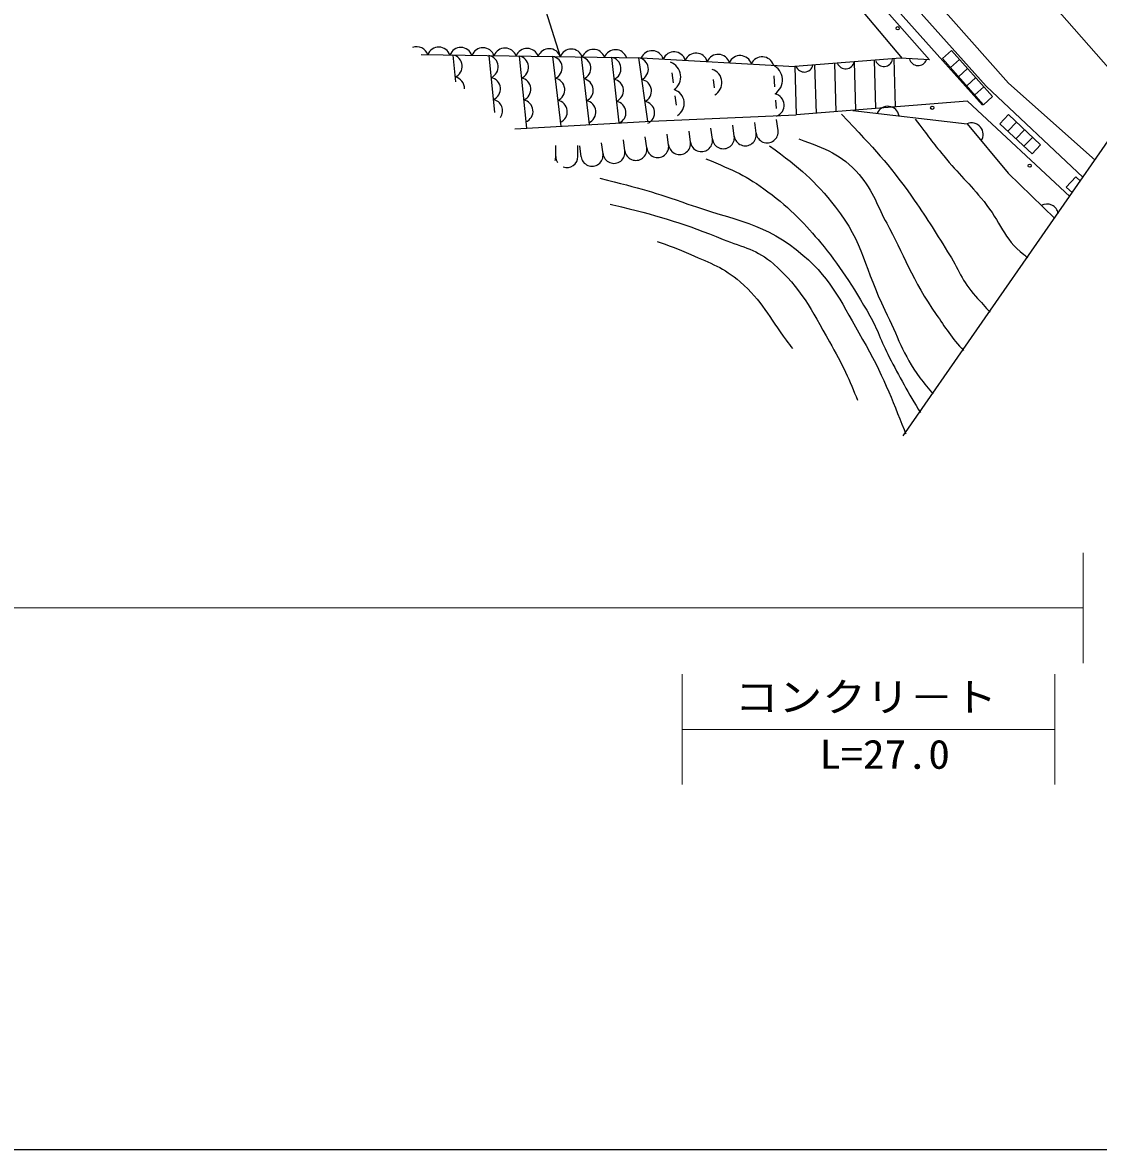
# Model space of a CAD drawing. Units: millimetres, scale not verified. Extents: x 40000 to 680000, y 20000 to 380000.
# Drawn here: x 504199 to 552944, y 205000 to 256036 of the extents above; entities that cross this region are included whole.
import ezdxf
from ezdxf.enums import TextEntityAlignment as Align

# ---------------------------------------------------------------- set-up
doc = ezdxf.new("R2010")
doc.units = ezdxf.units.MM
doc.header["$LTSCALE"] = 1000
doc.linetypes.add('CHAIN', pattern=[18.5, 12, -1.5, 3.5, -1.5])
for name, color, linetype, lineweight in [('M-BGD', 7, 'Continuous', 25), ('M-BMK', 2, 'CHAIN', 13), ('M-STR-HTXT', 7, 'Continuous', 13), ('M-TTL-BAND', 7, 'Continuous', 25)]:
    doc.layers.add(name, color=color, linetype=linetype, lineweight=lineweight)
doc.styles.add('ＭＳ ゴシック', font='')
doc.styles.get('ＭＳ ゴシック').set_extended_font_data('MS Gothic')

msp = doc.modelspace()

# ---------------------------------------------------------------- linework, layer by layer
at = {"layer": 'M-BGD'}
for p, q in [((534411, 266741), (545288, 254343)), ((534078, 266249), (544050, 254412)), ((525255, 264918), (528562, 254494)), ((547691, 252295), (538238, 262876)), ((547858, 253159), (538760, 263342)), ((548874, 253296), (544848, 257834)), ((546284, 254771), (545874, 254404)), ((548150, 252682), (546284, 254771)), ((522266, 254585), (532227, 254441)), ((523697, 254564), (523818, 253356)), ((525326, 254540), (525581, 251959)), ((526696, 254521), (527031, 251256)), ((528215, 254499), (528583, 251344)), ((529511, 254480), (529863, 251417)), ((530881, 254460), (531214, 251493)), ((532103, 254442), (532515, 251567)), ((532227, 254441), (539184, 254053)), ((543979, 254416), (539184, 254053)), ((540981, 254189), (541045, 251996)), ((541879, 254257), (541943, 252069)), ((542778, 254325), (542841, 252142)), ((543676, 254393), (543740, 252215)), ((545288, 254343), (543979, 254416)), ((547740, 252316), (545874, 254404)), ((546651, 254360), (546241, 253994)), ((533614, 253754), (533674, 253300)), ((539184, 254053), (539248, 251851)), ((540082, 254121), (540147, 251923)), ((547017, 253950), (546607, 253584)), ((535492, 253464), (535527, 253079)), ((538230, 253617), (538266, 253127)), ((547384, 253540), (546973, 253174)), ((552247, 249011), (547858, 253159)), ((552793, 249799), (548874, 253296)), ((533752, 252716), (533808, 252289)), ((547750, 253130), (547340, 252764)), ((548150, 252682), (547740, 252316)), ((538311, 252519), (538338, 252150)), ((547003, 252480), (539248, 251851)), ((551651, 248152), (547003, 252480)), ((532683, 251576), (539248, 251851)), ((538427, 251152), (538361, 251647)), ((541816, 252059), (546990, 251445)), ((554360, 252109), (544075, 237313)), ((548861, 251867), (548471, 251454)), ((550315, 250493), (548861, 251867)), ((526506, 251227), (532683, 251576)), ((534462, 250623), (534396, 251118)), ((535453, 250755), (535387, 251251)), ((536444, 250887), (536378, 251383)), ((537436, 251020), (537369, 251515)), ((546990, 251445), (548853, 249218)), ((549935, 250091), (548471, 251454)), ((549225, 251523), (548837, 251113)), ((549588, 251180), (549203, 250773)), ((531488, 250226), (531422, 250721)), ((532479, 250358), (532413, 250854)), ((533471, 250490), (533405, 250986)), ((549951, 250837), (549569, 250432)), ((528361, 249968), (528362, 250468)), ((529361, 249966), (529362, 250466)), ((529506, 249961), (529440, 250457)), ((530497, 250094), (530431, 250589)), ((550315, 250493), (549935, 250091)), ((548853, 249218), (550960, 247155)), ((551922, 249043), (551484, 248580)), ((551766, 248318), (551484, 248580)), ((552132, 248845), (551922, 249043))]:
    msp.add_line(p, q, dxfattribs=at)
for centre in [(543847, 255775), (545412, 252176), (549827, 249554)]:
    msp.add_circle(centre, 75, dxfattribs=at)
for centre, radius, start, end in [((522060, 254405), 532, 19.1885, 111.2798), ((523059, 254391), 532, 19.1885, 159.1566), ((524059, 254376), 532, 19.1885, 159.1566), ((525059, 254362), 532, 19.1885, 159.1566), ((526059, 254348), 532, 19.1885, 159.1566), ((527059, 254333), 532, 19.1885, 159.1566), ((528059, 254319), 532, 19.1885, 159.1566), ((529059, 254304), 532, 19.1885, 159.1566), ((530059, 254290), 532, 19.1885, 159.1566), ((531059, 254275), 532, 19.1885, 159.1566), ((532717, 254231), 532, 16.8226, 156.7907), ((533715, 254175), 532, 16.8226, 156.7907), ((523601, 254052), 521, 291.9806, 79.4602), ((525230, 254028), 521, 291.9055, 79.3851), ((526602, 254008), 521, 292.1136, 79.5932), ((528128, 253985), 521, 292.9169, 80.3965), ((529423, 253967), 521, 292.8214, 80.301), ((530792, 253947), 521, 292.6529, 80.1325), ((532030, 253927), 521, 294.4098, 81.8894), ((533319, 253577), 700, 304.4004, 70.683), ((534713, 254120), 532, 16.8226, 156.7907), ((535712, 254064), 532, 16.8226, 156.7907), ((536710, 254008), 532, 16.8226, 156.7907), ((537709, 253952), 532, 16.8226, 156.7907), ((541488, 254339), 400, 200.5952, 348.0748), ((543225, 254445), 400, 200.5952, 348.0748), ((544774, 254485), 400, 193.0767, 340.5563), ((535251, 253313), 633, 298.8413, 71.6646), ((537866, 253432), 758, 303.9676, 64.5177), ((539613, 254195), 400, 200.5952, 348.0748), ((523701, 253057), 521, 357.7239, 79.4602), ((525329, 253033), 521, 291.9055, 79.3851), ((526704, 253013), 521, 292.1136, 79.5932), ((528244, 252992), 521, 292.9169, 80.3965), ((529538, 252973), 521, 292.8214, 80.301), ((530903, 252953), 521, 292.6529, 80.1325), ((532172, 252937), 521, 294.4098, 81.8894), ((533528, 252377), 650, 301.726, 73.3575), ((538179, 252290), 525, 290.6947, 77.7907), ((525427, 252038), 521, 325.3568, 79.3851), ((526806, 252019), 521, 292.1136, 79.5932), ((528360, 251999), 521, 292.9169, 80.3965), ((529652, 251980), 521, 292.8214, 80.301), ((531015, 251959), 521, 292.6529, 80.1325), ((532313, 251947), 521, 294.4098, 81.8894), ((543399, 251724), 521, 9.4938, 156.9734), ((537931, 251086), 500, 187.6015, 7.6015), ((547199, 250968), 521, 326.1676, 113.6472), ((533966, 250557), 500, 187.6015, 7.6015), ((534957, 250689), 500, 187.6015, 7.6015), ((535949, 250821), 500, 187.6015, 7.6015), ((536940, 250953), 500, 187.6015, 7.6015), ((530001, 250027), 500, 187.6015, 7.6015), ((530993, 250160), 500, 187.6015, 7.6015), ((531984, 250292), 500, 187.6015, 7.6015), ((532975, 250424), 500, 187.6015, 7.6015), ((527861, 249969), 500, 338.5118, 359.8967), ((528861, 249967), 500, 179.8967, 213.1232), ((528861, 249967), 500, 250.1222, 359.8967), ((550606, 247297), 521, 9.6966, 119.3457)]:
    msp.add_arc(centre, radius, start, end, dxfattribs=at)
for points, knots in [([(541306, 251891), (542862, 250213), (543370, 249728), (544477, 248173), (545156, 247218), (545479, 246643), (546111, 245656), (546612, 244874), (546749, 244328), (547377, 243643), (547625, 243372), (547825, 243137), (548030, 242927)], [0, 0, 0, 0, 1, 1, 1, 2, 2, 2, 3, 3, 3, 4, 4, 4, 4]), ([(544644, 251666), (545243, 250857), (545413, 250637), (545932, 249999), (546614, 249161), (547081, 248764), (547761, 247925), (548498, 247016), (548635, 246244), (549563, 245531), (549624, 245484), (549683, 245439), (549741, 245395)], [0, 0, 0, 0, 1, 1, 1, 2, 2, 2, 3, 3, 3, 4, 4, 4, 4]), ([(539369, 250773), (540607, 250294), (541286, 250095), (542096, 249159), (542746, 248407), (542963, 247639), (543349, 246943), (544061, 245659), (544532, 244312), (545593, 242815), (545974, 242278), (546319, 241706), (546825, 241188)], [0, 0, 0, 0, 1, 1, 1, 2, 2, 2, 3, 3, 3, 4, 4, 4, 4]), ([(538033, 250456), (539480, 249404), (540044, 248927), (541037, 247673), (542293, 246090), (542367, 244814), (543270, 243006), (543871, 241803), (544056, 241031), (544856, 239949), (545042, 239697), (545259, 239439), (545457, 239214)], [0, 0, 0, 0, 1, 1, 1, 2, 2, 2, 3, 3, 3, 4, 4, 4, 4]), ([(535155, 249867), (536466, 249324), (536965, 249113), (537966, 248376), (539017, 247603), (539696, 246854), (540366, 246054), (541163, 245101), (541808, 244099), (542587, 242755), (542912, 242195), (543096, 241598), (543468, 240879), (543901, 240039), (544342, 239231), (544875, 238374)], [0, 0, 0, 0, 1, 1, 1, 2, 2, 2, 3, 3, 3, 4, 4, 4, 5, 5, 5, 5]), ([(530358, 248989), (532244, 248518), (532809, 248351), (534339, 247817), (536443, 247083), (537863, 246957), (539555, 245506), (540942, 244317), (541332, 243264), (542255, 241687), (543142, 240172), (543615, 238909), (544139, 237606), (544164, 237543), (544188, 237479), (544210, 237415)], [0, 0, 0, 0, 1, 1, 1, 2, 2, 2, 3, 3, 3, 4, 4, 4, 5, 5, 5, 5]), ([(530819, 247811), (530987, 247773), (531160, 247731), (531341, 247687), (533174, 247237), (534193, 246923), (535943, 246216), (536859, 245845), (537479, 245764), (538218, 245106), (539486, 243979), (539922, 243058), (540756, 241580), (541321, 240577), (541703, 239791), (542020, 238941)], [0, 0, 0, 0, 1, 1, 1, 2, 2, 2, 3, 3, 3, 4, 4, 4, 5, 5, 5, 5]), ([(532958, 246118), (533444, 245958), (533886, 245787), (534478, 245526), (535390, 245125), (535961, 244950), (536710, 244292), (537700, 243423), (538018, 242705), (538800, 241645), (538897, 241515), (538990, 241389), (539082, 241268)], [0, 0, 0, 0, 1, 1, 1, 2, 2, 2, 3, 3, 3, 4, 4, 4, 4])]:
    msp.add_open_spline(points, degree=3, knots=knots, dxfattribs=at)
at = {"layer": 'M-BMK'}
msp.add_line((550333, 257481), (554354, 252894), dxfattribs=at)
at = {"layer": 'M-STR-HTXT'}
for p, q in [((552247, 232022), (552247, 227022)), ((552247, 229522), (360950, 229522)), ((534078, 226522), (534078, 221522)), ((550960, 226522), (550960, 221522)), ((534078, 224022), (550960, 224022))]:
    msp.add_line(p, q, dxfattribs=at)
at = {"layer": 'M-TTL-BAND'}
msp.add_line((40000, 205000), (579000, 205000), dxfattribs=at)

# ---------------------------------------------------------------- texts
at = {"layer": 'M-STR-HTXT', "style": 'ＭＳ ゴシック', "width": 1.1}
msp.add_text('コンクリ－ト', height=1320, dxfattribs=at).set_placement((536470, 224433), align=Align.BOTTOM_LEFT)
msp.add_text('L=27.0', height=1320, dxfattribs=at).set_placement((540291, 223560), align=Align.TOP_LEFT)

doc.saveas('drawing.dxf')
